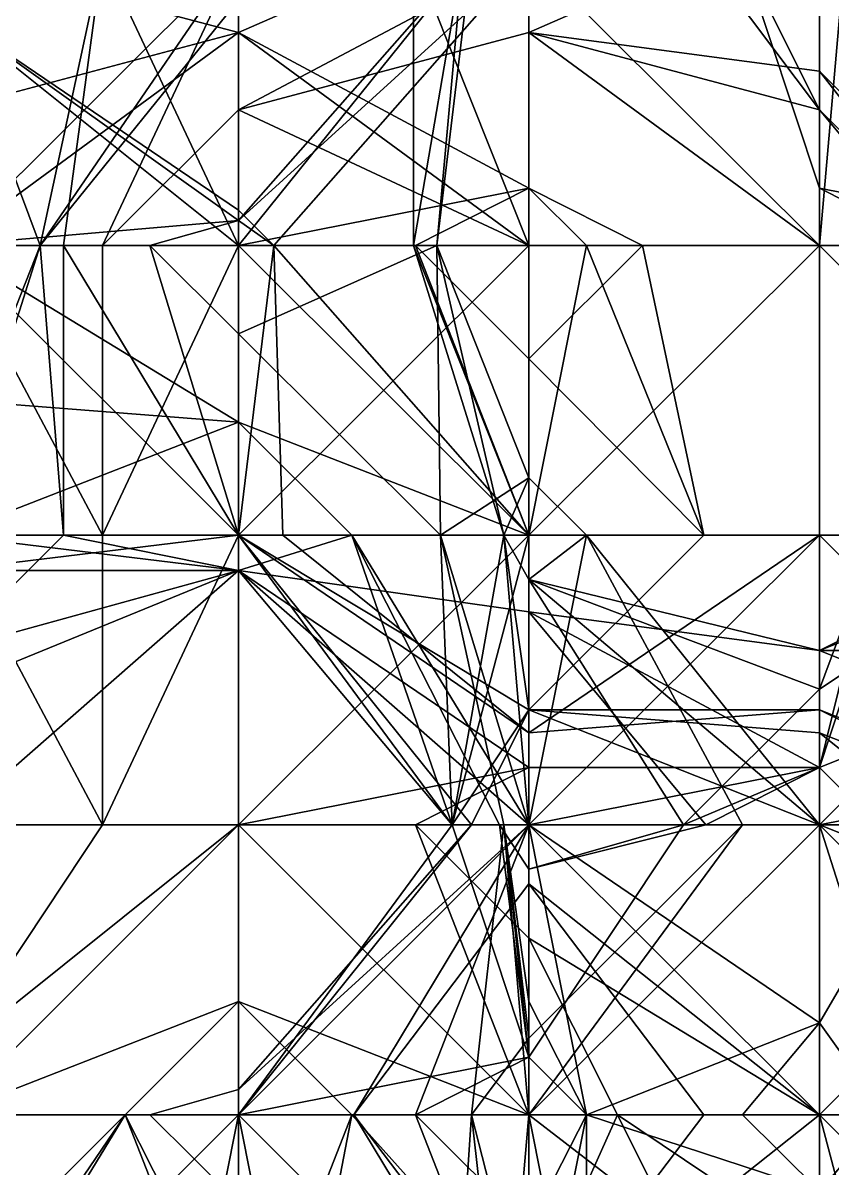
# Model space of a CAD drawing. Header units: metres. Extents: x 15 to 162, y 15 to 204.
# Drawn here: x 74.77 to 91.77, y 163.13 to 187.18 of the extents above; entities that cross this region are included whole.
import ezdxf

# ---------------------------------------------------------------- set-up
doc = ezdxf.new("R2010")
doc.units = ezdxf.units.M

msp = doc.modelspace()

# ---------------------------------------------------------------- linework, layer by layer
at = {"layer": 'fALFF_NINET_XXX_pre-post.nii', "color": 116, "linetype": 'CONTINUOUS'}
for points in [[(76.442635, 182.5, 41.322582), (79.3, 188.58333, 43.197506), (73.2, 182.5, 46.05453)], [(73.2, 182.5, 46.05453), (79.3, 188.58333, 43.197506), (73.2, 188.58333, 46.05453)], [(79.3, 182.5, 87.3493), (76.442635, 188.58333, 82.645164), (73.2, 187.37633, 88.548386)], [(73.2, 188.58333, 107.42934), (79.3, 188.58333, 109.81394), (79.3, 186.97491, 112.16129)], [(73.2, 185.34956, 112.16129), (73.2, 188.58333, 107.42934), (79.3, 186.97491, 112.16129)], [(79.3, 188.58333, 78.54057), (75.13742, 182.5, 76.741936), (79.3, 187.65657, 76.741936)], [(79.3, 188.58333, 78.54057), (76.442635, 188.58333, 82.645164), (75.13742, 182.5, 76.741936)], [(76.442635, 188.58333, 82.645164), (75.62559, 182.5, 82.645164), (75.13742, 182.5, 76.741936)], [(79.3, 182.5, 87.3493), (75.62559, 182.5, 82.645164), (76.442635, 188.58333, 82.645164)], [(76.442635, 182.5, 41.322582), (79.3, 185.34956, 41.322582), (79.3, 188.58333, 43.197506)], [(79.3, 185.34956, 41.322582), (85.4, 186.97491, 41.322582), (85.4, 188.58333, 43.669926)], [(79.3, 188.58333, 43.197506), (79.3, 185.34956, 41.322582), (85.4, 188.58333, 43.669926)], [(80.043434, 182.5, 88.548386), (79.3, 183.02957, 94.451614), (85.4, 188.58333, 92.57669)], [(84.19196, 188.58333, 94.451614), (85.4, 188.58333, 92.57669), (79.3, 183.02957, 94.451614)], [(79.3, 182.5, 95.35093), (84.19196, 188.58333, 94.451614), (79.3, 183.02957, 94.451614)], [(79.3, 182.5, 95.35093), (83.46258, 182.5, 100.354836), (84.19196, 188.58333, 94.451614)], [(85.4, 182.5, 110.99002), (79.3, 186.97491, 112.16129), (82.97441, 188.58333, 106.258064)], [(82.97441, 188.58333, 106.258064), (79.3, 186.97491, 112.16129), (79.3, 188.58333, 109.81394)], [(80.043434, 182.5, 88.548386), (85.4, 188.58333, 92.57669), (85.4, 182.5, 92.890816)], [(83.46258, 182.5, 100.354836), (82.97441, 182.5, 106.258064), (84.01861, 188.58333, 100.354836)], [(82.97441, 182.5, 106.258064), (82.97441, 188.58333, 106.258064), (84.01861, 188.58333, 100.354836)], [(85.4, 182.5, 110.99002), (82.97441, 188.58333, 106.258064), (82.97441, 182.5, 106.258064)], [(83.46258, 182.5, 100.354836), (84.01861, 188.58333, 100.354836), (84.19196, 188.58333, 94.451614)], [(89.07441, 188.58333, 47.225807), (85.4, 188.58333, 43.669926), (85.4, 186.97491, 41.322582)], [(89.07441, 188.58333, 47.225807), (85.4, 186.97491, 41.322582), (91.5, 185.34956, 47.225807)], [(91.5, 187.9655, 88.548386), (91.5, 182.5, 93.114784), (85.4, 188.58333, 92.57669)], [(91.5, 182.5, 93.114784), (85.4, 182.5, 92.890816), (85.4, 188.58333, 92.57669)], [(89.07441, 188.58333, 47.225807), (91.5, 185.34956, 47.225807), (89.88718, 188.58333, 53.129032)], [(91.5, 185.34956, 47.225807), (91.5, 183.707, 53.129032), (89.88718, 188.58333, 53.129032)], [(91.5, 183.707, 53.129032), (91.5, 188.58333, 54.298103), (89.88718, 188.58333, 53.129032)], [(91.5, 183.707, 53.129032), (97.6, 182.5, 53.64293), (91.5, 188.58333, 54.298103)], [(93.92559, 188.58333, 53.129032), (91.5, 188.58333, 54.298103), (97.6, 182.5, 53.64293)], [(91.5, 182.5, 93.114784), (91.5, 187.9655, 88.548386), (92.03103, 188.58333, 88.548386)], [(91.5, 182.5, 93.114784), (92.03103, 188.58333, 88.548386), (94.74263, 182.5, 94.451614)], [(73.2, 187.65657, 70.83871), (79.3, 187.65657, 76.741936), (75.13742, 182.5, 76.741936)], [(73.2, 187.65657, 70.83871), (75.13742, 182.5, 76.741936), (73.2, 182.5, 74.86701)], [(79.3, 182.5, 87.3493), (73.2, 187.37633, 88.548386), (79.3, 183.24141, 88.548386)], [(73.2, 182.5, 91.68642), (79.3, 183.02957, 94.451614), (73.2, 187.37633, 88.548386)], [(73.2, 187.37633, 88.548386), (79.3, 183.02957, 94.451614), (79.3, 183.24141, 88.548386)], [(79.3, 186.97491, 112.16129), (73.2, 182.5, 114.92649), (73.2, 185.34956, 112.16129)], [(79.3, 182.5, 117.345055), (73.2, 182.5, 114.92649), (79.3, 186.97491, 112.16129)], [(85.4, 186.97491, 41.322582), (79.3, 185.34956, 41.322582), (85.4, 182.5, 36.980156)], [(85.4, 182.5, 110.99002), (85.4, 183.707, 112.16129), (79.3, 186.97491, 112.16129)], [(79.3, 182.5, 117.345055), (79.3, 186.97491, 112.16129), (85.4, 183.707, 118.064514)], [(79.3, 186.97491, 112.16129), (85.4, 183.707, 112.16129), (85.4, 183.707, 118.064514)], [(91.5, 182.5, 37.7667), (85.4, 186.97491, 41.322582), (85.4, 182.5, 36.980156)], [(91.5, 186.16437, 41.322582), (85.4, 186.97491, 41.322582), (91.5, 182.5, 37.7667)], [(91.5, 185.34956, 47.225807), (85.4, 186.97491, 41.322582), (91.5, 186.16437, 41.322582)], [(95.174416, 182.5, 41.322582), (91.5, 186.16437, 41.322582), (91.5, 182.5, 37.7667)], [(94.35737, 182.5, 47.225807), (91.5, 186.16437, 41.322582), (95.174416, 182.5, 41.322582)], [(94.35737, 182.5, 47.225807), (91.5, 185.34956, 47.225807), (91.5, 186.16437, 41.322582)], [(79.3, 182.5, 38.557384), (79.3, 185.34956, 41.322582), (76.442635, 182.5, 41.322582)], [(85.4, 182.5, 36.980156), (79.3, 185.34956, 41.322582), (79.3, 182.5, 38.557384)], [(91.5, 185.34956, 47.225807), (94.35737, 182.5, 47.225807), (93.88281, 182.5, 53.129032)], [(91.5, 185.34956, 47.225807), (93.88281, 182.5, 53.129032), (91.5, 183.707, 53.129032)], [(79.3, 182.5, 117.345055), (85.4, 183.707, 118.064514), (83.01719, 182.5, 118.064514)], [(83.01719, 182.5, 118.064514), (85.4, 183.707, 118.064514), (85.4, 182.5, 119.23579)], [(86.61032, 182.5, 112.16129), (85.4, 183.707, 112.16129), (85.4, 182.5, 110.99002)], [(87.782814, 182.5, 118.064514), (85.4, 183.707, 112.16129), (86.61032, 182.5, 112.16129)], [(85.4, 183.707, 118.064514), (85.4, 183.707, 112.16129), (87.782814, 182.5, 118.064514)], [(87.782814, 182.5, 118.064514), (85.4, 182.5, 119.23579), (85.4, 183.707, 118.064514)], [(91.5, 183.707, 53.129032), (93.88281, 182.5, 53.129032), (97.6, 182.5, 53.64293)], [(80.043434, 182.5, 88.548386), (79.3, 182.5, 87.3493), (79.3, 183.24141, 88.548386)], [(80.043434, 182.5, 88.548386), (79.3, 183.24141, 88.548386), (79.3, 183.02957, 94.451614)], [(73.2, 182.5, 91.68642), (77.44141, 182.5, 94.451614), (79.3, 183.02957, 94.451614)], [(77.44141, 182.5, 94.451614), (79.3, 182.5, 95.35093), (79.3, 183.02957, 94.451614)], [(76.442635, 176.41667, 41.322582), (76.442635, 182.5, 41.322582), (73.2, 182.5, 46.05453)], [(73.2, 176.41667, 44.460613), (76.442635, 176.41667, 41.322582), (73.2, 182.5, 46.05453)], [(73.2, 177.62367, 76.741936), (73.2, 182.5, 74.86701), (75.13742, 182.5, 76.741936)], [(73.2, 176.41667, 77.91321), (73.2, 177.62367, 76.741936), (75.13742, 182.5, 76.741936)], [(73.2, 176.41667, 77.91321), (75.13742, 182.5, 76.741936), (75.62559, 176.41667, 82.645164)], [(77.44141, 182.5, 94.451614), (73.2, 182.5, 91.68642), (79.3, 176.41667, 90.34702)], [(73.2, 182.5, 91.68642), (73.2, 176.41667, 90.34702), (79.3, 176.41667, 90.34702)], [(73.2, 182.5, 114.92649), (79.3, 182.5, 117.345055), (79.3, 178.79297, 118.064514)], [(73.2, 179.26624, 118.064514), (73.2, 182.5, 114.92649), (79.3, 178.79297, 118.064514)], [(75.62559, 176.41667, 82.645164), (75.13742, 182.5, 76.741936), (75.62559, 182.5, 82.645164)], [(79.3, 176.41667, 87.3493), (75.62559, 182.5, 82.645164), (79.3, 182.5, 87.3493)], [(75.62559, 176.41667, 82.645164), (75.62559, 182.5, 82.645164), (79.3, 176.41667, 87.3493)], [(79.3, 182.5, 38.557384), (76.442635, 176.41667, 41.322582), (79.3, 176.41667, 38.557384)], [(76.442635, 182.5, 41.322582), (76.442635, 176.41667, 41.322582), (79.3, 182.5, 38.557384)], [(77.44141, 182.5, 94.451614), (79.3, 176.41667, 90.34702), (79.3, 180.64648, 94.451614)], [(79.3, 180.64648, 94.451614), (79.3, 182.5, 95.35093), (77.44141, 182.5, 94.451614)], [(85.4, 176.41667, 35.933254), (85.4, 182.5, 36.980156), (79.3, 176.41667, 38.557384)], [(85.4, 182.5, 36.980156), (79.3, 182.5, 38.557384), (79.3, 176.41667, 38.557384)], [(80.043434, 182.5, 88.548386), (80.229294, 176.41667, 88.548386), (79.3, 176.41667, 87.3493)], [(79.3, 182.5, 87.3493), (80.043434, 182.5, 88.548386), (79.3, 176.41667, 87.3493)], [(79.3, 180.64648, 94.451614), (83.46258, 182.5, 100.354836), (79.3, 182.5, 95.35093)], [(83.541405, 176.41667, 94.451614), (83.46258, 182.5, 100.354836), (79.3, 180.64648, 94.451614)], [(83.01719, 182.5, 118.064514), (85.4, 176.41667, 116.865425), (79.3, 182.5, 117.345055)], [(79.3, 178.79297, 118.064514), (79.3, 182.5, 117.345055), (85.4, 176.41667, 116.865425)], [(85.4, 176.41667, 93.55229), (80.043434, 182.5, 88.548386), (85.4, 182.5, 92.890816)], [(85.4, 176.41667, 93.55229), (80.229294, 176.41667, 88.548386), (80.043434, 182.5, 88.548386)], [(83.46258, 182.5, 100.354836), (84.86897, 176.41667, 106.258064), (82.97441, 182.5, 106.258064)], [(85.4, 176.41667, 107.45716), (85.4, 182.5, 110.99002), (82.97441, 182.5, 106.258064)], [(84.86897, 176.41667, 106.258064), (85.4, 176.41667, 107.45716), (82.97441, 182.5, 106.258064)], [(83.01719, 182.5, 118.064514), (85.4, 180.1237, 118.064514), (85.4, 176.41667, 116.865425)], [(85.4, 180.1237, 118.064514), (83.01719, 182.5, 118.064514), (85.4, 182.5, 119.23579)], [(83.541405, 176.41667, 94.451614), (85.4, 177.62367, 100.354836), (83.46258, 182.5, 100.354836)], [(85.4, 177.62367, 100.354836), (84.86897, 176.41667, 106.258064), (83.46258, 182.5, 100.354836)], [(91.5, 176.41667, 35.933254), (91.5, 182.5, 37.7667), (85.4, 176.41667, 35.933254)], [(91.5, 182.5, 37.7667), (85.4, 182.5, 36.980156), (85.4, 176.41667, 35.933254)], [(91.5, 176.41667, 92.10427), (85.4, 176.41667, 93.55229), (91.5, 182.5, 93.114784)], [(91.5, 182.5, 93.114784), (85.4, 176.41667, 93.55229), (85.4, 182.5, 92.890816)], [(86.61032, 182.5, 112.16129), (85.4, 176.41667, 107.45716), (89.07441, 176.41667, 112.16129)], [(85.4, 182.5, 110.99002), (85.4, 176.41667, 107.45716), (86.61032, 182.5, 112.16129)], [(85.4, 180.1237, 118.064514), (87.782814, 182.5, 118.064514), (89.07441, 176.41667, 112.16129)], [(85.4, 180.1237, 118.064514), (85.4, 182.5, 119.23579), (87.782814, 182.5, 118.064514)], [(87.782814, 182.5, 118.064514), (86.61032, 182.5, 112.16129), (89.07441, 176.41667, 112.16129)], [(95.174416, 182.5, 41.322582), (91.5, 182.5, 37.7667), (97.6, 176.41667, 40.151306)], [(91.5, 182.5, 37.7667), (91.5, 176.41667, 35.933254), (97.6, 176.41667, 40.151306)], [(94.74263, 182.5, 94.451614), (97.6, 176.41667, 92.57669), (91.5, 182.5, 93.114784)], [(91.5, 182.5, 93.114784), (97.6, 176.41667, 92.57669), (91.5, 176.41667, 92.10427)], [(79.3, 176.41667, 90.34702), (83.541405, 176.41667, 94.451614), (79.3, 180.64648, 94.451614)], [(85.4, 180.1237, 118.064514), (89.07441, 176.41667, 112.16129), (85.4, 176.41667, 116.865425)], [(79.3, 178.79297, 118.064514), (73.2, 176.41667, 120.82972), (73.2, 179.26624, 118.064514)], [(79.3, 176.41667, 120.37046), (73.2, 176.41667, 120.82972), (79.3, 178.79297, 118.064514)], [(81.682816, 176.41667, 118.064514), (79.3, 178.79297, 118.064514), (85.4, 176.41667, 116.865425)], [(81.682816, 176.41667, 118.064514), (79.3, 176.41667, 120.37046), (79.3, 178.79297, 118.064514)], [(83.541405, 176.41667, 94.451614), (85.4, 176.41667, 98.04889), (85.4, 177.62367, 100.354836)], [(85.4, 177.62367, 100.354836), (85.4, 176.41667, 102.66079), (84.86897, 176.41667, 106.258064)], [(86.61032, 176.41667, 100.354836), (85.4, 177.62367, 100.354836), (85.4, 176.41667, 98.04889)], [(86.61032, 176.41667, 100.354836), (85.4, 176.41667, 102.66079), (85.4, 177.62367, 100.354836)], [(76.442635, 170.33333, 41.322582), (76.442635, 176.41667, 41.322582), (73.2, 176.41667, 44.460613)], [(73.2, 170.33333, 42.659412), (76.442635, 170.33333, 41.322582), (73.2, 176.41667, 44.460613)], [(73.2, 173.9977, 82.645164), (73.2, 176.41667, 77.91321), (75.62559, 176.41667, 82.645164)], [(75.62559, 176.41667, 82.645164), (79.3, 175.67526, 88.548386), (73.2, 173.9977, 82.645164)], [(73.2, 175.67526, 88.548386), (79.3, 175.67526, 88.548386), (79.3, 176.41667, 90.34702)], [(73.2, 176.41667, 90.34702), (73.2, 175.67526, 88.548386), (79.3, 176.41667, 90.34702)], [(73.2, 176.41667, 120.82972), (79.3, 176.41667, 120.37046), (79.3, 175.67526, 123.96774)], [(73.2, 173.1829, 123.96774), (73.2, 176.41667, 120.82972), (79.3, 175.67526, 123.96774)], [(75.62559, 176.41667, 82.645164), (79.3, 176.41667, 87.3493), (79.3, 175.67526, 88.548386)], [(79.3, 176.41667, 38.557384), (76.442635, 170.33333, 41.322582), (79.3, 170.33333, 38.557384)], [(76.442635, 176.41667, 41.322582), (76.442635, 170.33333, 41.322582), (79.3, 176.41667, 38.557384)], [(85.4, 170.33333, 35.933254), (85.4, 176.41667, 35.933254), (79.3, 170.33333, 38.557384)], [(85.4, 176.41667, 35.933254), (79.3, 176.41667, 38.557384), (79.3, 170.33333, 38.557384)], [(85.4, 172.26546, 88.548386), (85.4, 172.7523, 82.645164), (79.3, 176.41667, 87.3493)], [(85.4, 172.26546, 88.548386), (79.3, 176.41667, 87.3493), (80.229294, 176.41667, 88.548386)], [(85.4, 172.7523, 82.645164), (84.19196, 170.33333, 82.645164), (79.3, 176.41667, 87.3493)], [(79.3, 175.67526, 88.548386), (79.3, 176.41667, 87.3493), (83.78718, 170.33333, 88.548386)], [(84.19196, 170.33333, 82.645164), (83.78718, 170.33333, 88.548386), (79.3, 176.41667, 87.3493)], [(79.3, 175.67526, 88.548386), (83.78718, 170.33333, 88.548386), (79.3, 176.41667, 90.34702)], [(83.78718, 170.33333, 88.548386), (83.541405, 176.41667, 94.451614), (79.3, 176.41667, 90.34702)], [(85.4, 170.33333, 118.78397), (79.3, 175.67526, 123.96774), (81.682816, 176.41667, 118.064514)], [(81.682816, 176.41667, 118.064514), (79.3, 175.67526, 123.96774), (79.3, 176.41667, 120.37046)], [(85.4, 172.26546, 88.548386), (80.229294, 176.41667, 88.548386), (85.4, 176.41667, 93.55229)], [(85.4, 176.41667, 116.865425), (83.78718, 170.33333, 112.16129), (81.682816, 176.41667, 118.064514)], [(81.682816, 176.41667, 118.064514), (83.78718, 170.33333, 112.16129), (84.78047, 170.33333, 118.064514)], [(85.4, 170.33333, 118.78397), (81.682816, 176.41667, 118.064514), (84.78047, 170.33333, 118.064514)], [(83.78718, 170.33333, 88.548386), (84.86897, 170.33333, 94.451614), (83.541405, 176.41667, 94.451614)], [(85.4, 170.33333, 95.171074), (85.4, 176.41667, 98.04889), (83.541405, 176.41667, 94.451614)], [(84.86897, 170.33333, 94.451614), (85.4, 170.33333, 95.171074), (83.541405, 176.41667, 94.451614)], [(85.4, 172.7523, 112.16129), (84.86897, 176.41667, 106.258064), (83.78718, 170.33333, 112.16129)], [(85.4, 170.33333, 110.28637), (83.78718, 170.33333, 112.16129), (84.86897, 176.41667, 106.258064)], [(85.4, 176.41667, 116.865425), (85.4, 172.7523, 112.16129), (83.78718, 170.33333, 112.16129)], [(85.4, 176.41667, 102.66079), (85.4, 175.48991, 106.258064), (84.86897, 176.41667, 106.258064)], [(85.4, 172.7523, 112.16129), (85.4, 176.41667, 107.45716), (84.86897, 176.41667, 106.258064)], [(85.4, 175.48991, 106.258064), (85.4, 170.33333, 110.28637), (84.86897, 176.41667, 106.258064)], [(91.5, 170.33333, 36.588425), (91.5, 176.41667, 35.933254), (85.4, 170.33333, 35.933254)], [(91.5, 176.41667, 35.933254), (85.4, 176.41667, 35.933254), (85.4, 170.33333, 35.933254)], [(85.4, 172.26546, 88.548386), (91.5, 176.41667, 92.10427), (91.5, 172.7523, 88.548386)], [(85.4, 176.41667, 93.55229), (91.5, 176.41667, 92.10427), (85.4, 172.26546, 88.548386)], [(86.61032, 176.41667, 100.354836), (85.4, 170.33333, 95.171074), (89.88718, 170.33333, 100.354836)], [(85.4, 176.41667, 98.04889), (85.4, 170.33333, 95.171074), (86.61032, 176.41667, 100.354836)], [(91.5, 170.33333, 102.70219), (85.4, 175.48991, 106.258064), (86.61032, 176.41667, 100.354836)], [(86.61032, 176.41667, 100.354836), (85.4, 175.48991, 106.258064), (85.4, 176.41667, 102.66079)], [(85.4, 176.41667, 107.45716), (85.4, 172.7523, 112.16129), (89.07441, 176.41667, 112.16129)], [(89.07441, 176.41667, 112.16129), (85.4, 172.7523, 112.16129), (85.4, 176.41667, 116.865425)], [(91.5, 170.33333, 102.70219), (86.61032, 176.41667, 100.354836), (89.88718, 170.33333, 100.354836)], [(97.6, 170.33333, 36.980156), (97.6, 176.41667, 40.151306), (91.5, 170.33333, 36.588425)], [(97.6, 176.41667, 40.151306), (91.5, 176.41667, 35.933254), (91.5, 170.33333, 36.588425)], [(91.5, 172.7523, 88.548386), (91.5, 176.41667, 92.10427), (97.6, 170.33333, 89.719666)], [(91.5, 176.41667, 92.10427), (97.6, 176.41667, 92.57669), (97.6, 170.33333, 89.719666)], [(97.6, 176.41667, 105.08679), (96.38968, 176.41667, 106.258064), (91.5, 173.9977, 106.258064)], [(97.6, 171.54034, 100.354836), (97.6, 176.41667, 105.08679), (91.5, 173.9977, 106.258064)], [(91.5, 173.1829, 112.16129), (91.5, 173.9977, 106.258064), (96.38968, 176.41667, 106.258064)], [(92.70804, 176.41667, 112.16129), (91.5, 173.1829, 112.16129), (96.38968, 176.41667, 106.258064)], [(91.5, 171.54034, 118.064514), (91.5, 173.1829, 112.16129), (92.70804, 176.41667, 112.16129)], [(93.11282, 176.41667, 118.064514), (91.5, 171.54034, 118.064514), (92.70804, 176.41667, 112.16129)], [(93.11282, 176.41667, 118.064514), (97.6, 173.9977, 123.96774), (91.5, 171.54034, 118.064514)], [(73.2, 173.9977, 82.645164), (79.3, 175.67526, 88.548386), (73.2, 175.67526, 88.548386)], [(79.3, 175.67526, 123.96774), (73.2, 170.33333, 126.73294), (73.2, 173.1829, 123.96774)], [(79.3, 170.33333, 129.1515), (73.2, 170.33333, 126.73294), (79.3, 175.67526, 123.96774)], [(85.4, 170.33333, 118.78397), (85.4, 174.80824, 123.96774), (79.3, 175.67526, 123.96774)], [(79.3, 170.33333, 129.1515), (79.3, 175.67526, 123.96774), (85.4, 171.54034, 129.87097)], [(79.3, 175.67526, 123.96774), (85.4, 174.80824, 123.96774), (85.4, 171.54034, 129.87097)], [(91.5, 170.33333, 102.70219), (91.5, 173.9977, 106.258064), (85.4, 175.48991, 106.258064)], [(85.4, 170.33333, 110.28637), (85.4, 175.48991, 106.258064), (88.64263, 170.33333, 112.16129)], [(85.4, 175.48991, 106.258064), (91.5, 173.1829, 112.16129), (88.64263, 170.33333, 112.16129)], [(85.4, 175.48991, 106.258064), (91.5, 173.9977, 106.258064), (91.5, 173.1829, 112.16129)], [(89.11719, 170.33333, 118.064514), (85.4, 174.80824, 123.96774), (85.4, 170.33333, 118.78397)], [(89.11719, 170.33333, 118.064514), (91.5, 171.54034, 118.064514), (85.4, 174.80824, 123.96774)], [(91.5, 171.54034, 118.064514), (91.5, 173.9977, 123.96774), (85.4, 174.80824, 123.96774)], [(91.5, 173.9977, 123.96774), (91.5, 171.54034, 129.87097), (85.4, 174.80824, 123.96774)], [(85.4, 174.80824, 123.96774), (91.5, 171.54034, 129.87097), (85.4, 171.54034, 129.87097)], [(97.6, 171.54034, 100.354836), (91.5, 173.9977, 106.258064), (91.5, 170.33333, 102.70219)], [(91.5, 171.54034, 118.064514), (97.6, 173.9977, 123.96774), (91.5, 173.9977, 123.96774)], [(92.71032, 170.33333, 129.87097), (91.5, 171.54034, 129.87097), (97.6, 173.9977, 123.96774)], [(91.5, 171.54034, 129.87097), (91.5, 173.9977, 123.96774), (97.6, 173.9977, 123.96774)], [(88.64263, 170.33333, 112.16129), (91.5, 173.1829, 112.16129), (91.5, 171.54034, 118.064514)], [(85.4, 170.33333, 80.77024), (84.19196, 170.33333, 82.645164), (85.4, 172.7523, 82.645164)], [(91.5, 170.33333, 80.77024), (85.4, 170.33333, 80.77024), (85.4, 172.7523, 82.645164)], [(91.5, 172.26546, 82.645164), (91.5, 170.33333, 80.77024), (85.4, 172.7523, 82.645164)], [(91.5, 172.26546, 82.645164), (85.4, 172.7523, 82.645164), (91.5, 172.7523, 88.548386)], [(85.4, 172.7523, 82.645164), (85.4, 172.26546, 88.548386), (91.5, 172.7523, 88.548386)], [(91.5, 172.7523, 88.548386), (96.38968, 170.33333, 88.548386), (91.5, 172.26546, 82.645164)], [(91.5, 172.7523, 88.548386), (97.6, 170.33333, 89.719666), (96.38968, 170.33333, 88.548386)], [(93.92559, 170.33333, 82.645164), (91.5, 170.33333, 80.77024), (91.5, 172.26546, 82.645164)], [(96.38968, 170.33333, 88.548386), (93.92559, 170.33333, 82.645164), (91.5, 172.26546, 82.645164)], [(79.3, 170.33333, 129.1515), (85.4, 171.54034, 129.87097), (83.01719, 170.33333, 129.87097)], [(83.01719, 170.33333, 129.87097), (85.4, 171.54034, 129.87097), (85.4, 170.33333, 131.04224)], [(91.5, 171.54034, 129.87097), (85.4, 170.33333, 131.04224), (85.4, 171.54034, 129.87097)], [(91.5, 170.33333, 131.04224), (85.4, 170.33333, 131.04224), (91.5, 171.54034, 129.87097)], [(88.64263, 170.33333, 112.16129), (91.5, 171.54034, 118.064514), (89.11719, 170.33333, 118.064514)], [(97.6, 171.54034, 100.354836), (91.5, 170.33333, 102.70219), (96.38968, 170.33333, 100.354836)], [(92.71032, 170.33333, 129.87097), (91.5, 170.33333, 131.04224), (91.5, 171.54034, 129.87097)], [(73.2, 165.457, 41.322582), (79.3, 170.33333, 38.557384), (76.442635, 170.33333, 41.322582)], [(73.2, 165.457, 41.322582), (73.2, 164.25, 40.151306), (79.3, 170.33333, 38.557384)], [(73.2, 164.25, 40.151306), (79.3, 164.25, 36.756184), (79.3, 170.33333, 38.557384)], [(73.2, 165.457, 41.322582), (76.442635, 170.33333, 41.322582), (73.2, 170.33333, 42.659412)], [(79.3, 166.6263, 129.87097), (73.2, 164.25, 129.27142), (79.3, 170.33333, 129.1515)], [(79.3, 170.33333, 129.1515), (73.2, 164.25, 129.27142), (73.2, 170.33333, 126.73294)], [(81.725586, 164.25, 35.419353), (85.4, 170.33333, 35.933254), (79.3, 164.25, 36.756184)], [(79.3, 164.25, 36.756184), (85.4, 170.33333, 35.933254), (79.3, 170.33333, 38.557384)], [(79.3, 164.77957, 82.645164), (84.19196, 170.33333, 82.645164), (85.4, 170.33333, 80.77024)], [(79.3, 164.77957, 82.645164), (85.4, 170.33333, 80.77024), (79.3, 164.25, 82.045616)], [(83.01719, 164.25, 82.645164), (79.3, 164.25, 82.045616), (85.4, 170.33333, 80.77024)], [(85.4, 165.457, 88.548386), (83.78718, 170.33333, 88.548386), (79.3, 164.25, 83.54448)], [(79.3, 164.77957, 82.645164), (79.3, 164.25, 83.54448), (84.19196, 170.33333, 82.645164)], [(83.78718, 170.33333, 88.548386), (84.19196, 170.33333, 82.645164), (79.3, 164.25, 83.54448)], [(83.01719, 170.33333, 129.87097), (85.4, 164.25, 128.97165), (79.3, 170.33333, 129.1515)], [(79.3, 166.6263, 129.87097), (79.3, 170.33333, 129.1515), (85.4, 164.25, 128.97165)], [(81.725586, 164.25, 35.419353), (85.4, 169.09766, 35.419353), (85.4, 170.33333, 35.933254)], [(85.4, 165.457, 82.645164), (83.01719, 164.25, 82.645164), (85.4, 170.33333, 80.77024)], [(83.01719, 170.33333, 129.87097), (85.4, 167.95703, 129.87097), (85.4, 164.25, 128.97165)], [(85.4, 167.95703, 129.87097), (83.01719, 170.33333, 129.87097), (85.4, 170.33333, 131.04224)], [(83.78718, 170.33333, 88.548386), (85.4, 165.457, 88.548386), (84.86897, 170.33333, 94.451614)], [(85.4, 170.33333, 110.28637), (85.4, 165.457, 112.16129), (83.78718, 170.33333, 112.16129)], [(83.78718, 170.33333, 112.16129), (85.4, 165.457, 112.16129), (84.78047, 170.33333, 118.064514)], [(85.4, 165.85843, 100.354836), (84.86897, 170.33333, 94.451614), (84.19196, 164.25, 100.354836)], [(85.4, 164.25, 95.62289), (84.19196, 164.25, 100.354836), (84.86897, 170.33333, 94.451614)], [(85.4, 165.457, 112.16129), (85.4, 169.40657, 118.064514), (84.78047, 170.33333, 118.064514)], [(85.4, 169.40657, 118.064514), (85.4, 170.33333, 118.78397), (84.78047, 170.33333, 118.064514)], [(85.4, 165.457, 88.548386), (85.4, 166.6263, 94.451614), (84.86897, 170.33333, 94.451614)], [(85.4, 165.85843, 100.354836), (85.4, 170.33333, 95.171074), (84.86897, 170.33333, 94.451614)], [(85.4, 166.6263, 94.451614), (85.4, 164.25, 95.62289), (84.86897, 170.33333, 94.451614)], [(85.4, 169.09766, 35.419353), (91.5, 164.25, 38.557384), (85.4, 170.33333, 35.933254)], [(85.4, 170.33333, 35.933254), (91.5, 164.25, 38.557384), (91.5, 170.33333, 36.588425)], [(91.5, 166.18213, 76.741936), (85.4, 170.33333, 80.77024), (91.5, 170.33333, 80.77024)], [(91.5, 166.18213, 76.741936), (86.61032, 164.25, 82.645164), (85.4, 170.33333, 80.77024)], [(85.4, 165.457, 82.645164), (85.4, 170.33333, 80.77024), (86.61032, 164.25, 82.645164)], [(85.4, 170.33333, 95.171074), (85.4, 165.85843, 100.354836), (89.88718, 170.33333, 100.354836)], [(89.88718, 170.33333, 100.354836), (85.4, 165.85843, 100.354836), (85.4, 164.25, 101.691666)], [(89.88718, 170.33333, 100.354836), (85.4, 164.25, 101.691666), (91.5, 170.33333, 102.70219)], [(91.5, 170.33333, 102.70219), (85.4, 164.25, 101.691666), (91.5, 164.25, 101.691666)], [(85.4, 165.457, 112.16129), (85.4, 170.33333, 110.28637), (88.64263, 170.33333, 112.16129)], [(85.4, 169.40657, 118.064514), (85.4, 165.457, 112.16129), (88.64263, 170.33333, 112.16129)], [(89.11719, 170.33333, 118.064514), (85.4, 169.40657, 118.064514), (88.64263, 170.33333, 112.16129)], [(85.4, 169.40657, 118.064514), (89.11719, 170.33333, 118.064514), (85.4, 170.33333, 118.78397)], [(85.4, 167.95703, 129.87097), (85.4, 170.33333, 131.04224), (91.5, 164.25, 132.63617)], [(85.4, 170.33333, 131.04224), (91.5, 170.33333, 131.04224), (91.5, 164.25, 132.63617)], [(97.6, 164.25, 38.557384), (97.6, 170.33333, 36.980156), (91.5, 164.25, 38.557384)], [(97.6, 170.33333, 36.980156), (91.5, 170.33333, 36.588425), (91.5, 164.25, 38.557384)], [(91.5, 166.18213, 76.741936), (91.5, 170.33333, 80.77024), (93.92559, 170.33333, 82.645164)], [(92.88139, 164.25, 76.741936), (91.5, 166.18213, 76.741936), (93.92559, 170.33333, 82.645164)], [(93.437416, 164.25, 100.354836), (96.38968, 170.33333, 100.354836), (91.5, 170.33333, 102.70219)], [(91.5, 164.25, 101.691666), (93.437416, 164.25, 100.354836), (91.5, 170.33333, 102.70219)], [(97.6, 167.91437, 129.87097), (91.5, 170.33333, 131.04224), (92.71032, 170.33333, 129.87097)], [(97.6, 167.91437, 129.87097), (97.6, 164.25, 133.42685), (91.5, 170.33333, 131.04224)], [(97.6, 164.25, 133.42685), (91.5, 164.25, 132.63617), (91.5, 170.33333, 131.04224)], [(85.4, 164.25, 31.863476), (85.4, 169.09766, 35.419353), (81.725586, 164.25, 35.419353)], [(89.07441, 164.25, 35.419353), (85.4, 169.09766, 35.419353), (85.4, 164.25, 31.863476)], [(85.4, 169.09766, 35.419353), (89.07441, 164.25, 35.419353), (91.5, 164.25, 38.557384)], [(87.25859, 164.25, 129.87097), (85.4, 164.25, 128.97165), (85.4, 167.95703, 129.87097)], [(85.4, 167.95703, 129.87097), (91.5, 164.25, 132.63617), (87.25859, 164.25, 129.87097)], [(79.3, 166.6263, 129.87097), (76.91719, 164.25, 129.87097), (73.2, 164.25, 129.27142)], [(76.91719, 164.25, 129.87097), (79.3, 166.6263, 129.87097), (79.3, 164.25, 131.04224)], [(81.682816, 164.25, 129.87097), (79.3, 166.6263, 129.87097), (85.4, 164.25, 128.97165)], [(81.682816, 164.25, 129.87097), (79.3, 164.25, 131.04224), (79.3, 166.6263, 129.87097)], [(85.4, 166.6263, 94.451614), (85.4, 165.457, 88.548386), (86.61032, 164.25, 94.451614)], [(85.4, 166.6263, 94.451614), (86.61032, 164.25, 94.451614), (85.4, 164.25, 95.62289)], [(91.5, 166.18213, 76.741936), (89.88718, 164.25, 76.741936), (86.61032, 164.25, 82.645164)], [(91.5, 164.25, 75.405106), (89.88718, 164.25, 76.741936), (91.5, 166.18213, 76.741936)], [(92.88139, 164.25, 76.741936), (91.5, 164.25, 75.405106), (91.5, 166.18213, 76.741936)], [(84.19196, 164.25, 100.354836), (85.4, 164.25, 101.691666), (85.4, 165.85843, 100.354836)], [(85.4, 165.457, 82.645164), (85.4, 165.457, 88.548386), (79.3, 164.25, 83.54448)], [(85.4, 165.457, 82.645164), (79.3, 164.25, 83.54448), (83.01719, 164.25, 82.645164)], [(86.61032, 164.25, 88.548386), (85.4, 165.457, 82.645164), (86.61032, 164.25, 82.645164)], [(85.4, 165.457, 88.548386), (85.4, 165.457, 82.645164), (86.61032, 164.25, 88.548386)], [(86.61032, 164.25, 94.451614), (85.4, 165.457, 88.548386), (86.61032, 164.25, 88.548386)], [(79.3, 164.25, 82.045616), (77.44141, 164.25, 82.645164), (79.3, 164.77957, 82.645164)], [(77.44141, 164.25, 82.645164), (79.3, 164.25, 83.54448), (79.3, 164.77957, 82.645164)], [(78.08968, 158.16667, 35.419353), (79.3, 164.25, 36.756184), (73.2, 158.16667, 37.7667)], [(73.2, 158.16667, 37.7667), (79.3, 164.25, 36.756184), (73.2, 164.25, 40.151306)], [(73.2, 158.16667, 127.56502), (79.3, 158.16667, 128.69969), (76.91719, 164.25, 129.87097)], [(73.2, 158.16667, 127.56502), (76.91719, 164.25, 129.87097), (73.2, 160.54297, 129.87097)], [(73.2, 164.25, 129.27142), (76.91719, 164.25, 129.87097), (73.2, 158.7845, 123.96774)], [(79.3, 159.54428, 123.96774), (73.2, 158.7845, 123.96774), (76.91719, 164.25, 129.87097)], [(76.91719, 164.25, 129.87097), (73.2, 158.16667, 131.04224), (73.2, 160.54297, 129.87097)], [(76.91719, 164.25, 129.87097), (79.3, 164.25, 131.04224), (73.2, 158.16667, 131.04224)], [(79.3, 164.25, 131.04224), (79.3, 158.16667, 132.17691), (73.2, 158.16667, 131.04224)], [(79.3, 158.16667, 128.69969), (79.3, 159.54428, 123.96774), (76.91719, 164.25, 129.87097)], [(79.3, 164.25, 82.045616), (79.3, 162.39648, 82.645164), (77.44141, 164.25, 82.645164)], [(79.3, 162.39648, 82.645164), (79.3, 164.25, 83.54448), (77.44141, 164.25, 82.645164)], [(78.08968, 158.16667, 35.419353), (79.3, 159.37367, 35.419353), (79.3, 164.25, 36.756184)], [(79.3, 159.37367, 35.419353), (85.4, 158.16667, 36.618446), (79.3, 164.25, 36.756184)], [(81.725586, 164.25, 35.419353), (79.3, 164.25, 36.756184), (85.4, 158.16667, 36.618446)], [(83.01719, 164.25, 82.645164), (85.4, 158.16667, 80.84652), (79.3, 164.25, 82.045616)], [(79.3, 162.39648, 82.645164), (79.3, 164.25, 82.045616), (85.4, 158.16667, 80.84652)], [(79.3, 162.39648, 82.645164), (85.4, 158.16667, 86.24244), (79.3, 164.25, 83.54448)], [(83.01719, 164.25, 82.645164), (79.3, 164.25, 83.54448), (85.4, 158.16667, 86.24244)], [(79.3, 158.16667, 128.69969), (81.682816, 164.25, 129.87097), (85.4, 160.09879, 123.96774)], [(79.3, 158.16667, 128.69969), (80.510315, 158.16667, 129.87097), (81.682816, 164.25, 129.87097)], [(80.510315, 158.16667, 129.87097), (79.3, 164.25, 131.04224), (81.682816, 164.25, 129.87097)], [(79.3, 158.16667, 132.17691), (79.3, 164.25, 131.04224), (80.510315, 158.16667, 129.87097)], [(81.682816, 164.25, 129.87097), (85.4, 164.25, 128.97165), (85.4, 160.09879, 123.96774)], [(85.4, 159.40234, 35.419353), (85.4, 164.25, 31.863476), (81.725586, 164.25, 35.419353)], [(85.4, 159.40234, 35.419353), (81.725586, 164.25, 35.419353), (85.4, 158.16667, 36.618446)], [(83.01719, 164.25, 82.645164), (85.4, 161.8737, 82.645164), (85.4, 158.16667, 80.84652)], [(85.4, 161.8737, 82.645164), (83.01719, 164.25, 82.645164), (85.4, 158.16667, 86.24244)], [(85.4, 159.54428, 106.258064), (84.19196, 164.25, 100.354836), (83.78718, 158.16667, 106.258064)], [(83.78718, 158.16667, 106.258064), (84.19196, 164.25, 100.354836), (84.86897, 158.16667, 100.354836)], [(84.19196, 164.25, 100.354836), (85.4, 164.25, 95.62289), (84.86897, 158.16667, 100.354836)], [(85.4, 159.54428, 106.258064), (85.4, 164.25, 101.691666), (84.19196, 164.25, 100.354836)], [(85.4, 164.25, 95.62289), (85.4, 158.16667, 96.75756), (84.86897, 158.16667, 100.354836)], [(85.4, 159.40234, 35.419353), (89.07441, 164.25, 35.419353), (85.4, 164.25, 31.863476)], [(85.4, 159.40234, 35.419353), (91.5, 164.25, 38.557384), (89.07441, 164.25, 35.419353)], [(85.4, 159.40234, 35.419353), (91.5, 160.02019, 41.322582), (91.5, 164.25, 38.557384)], [(91.5, 162.64157, 76.741936), (85.4, 158.16667, 80.84652), (86.61032, 164.25, 82.645164)], [(85.4, 158.16667, 80.84652), (85.4, 161.8737, 82.645164), (86.61032, 164.25, 82.645164)], [(85.4, 158.16667, 86.24244), (86.61032, 164.25, 82.645164), (85.4, 161.8737, 82.645164)], [(85.4, 158.16667, 86.24244), (86.61032, 158.16667, 88.548386), (86.61032, 164.25, 82.645164)], [(86.61032, 158.16667, 94.451614), (85.4, 164.25, 95.62289), (86.61032, 164.25, 94.451614)], [(85.4, 158.16667, 96.75756), (85.4, 164.25, 95.62289), (86.61032, 158.16667, 94.451614)], [(85.4, 164.25, 101.691666), (91.5, 159.54428, 106.258064), (91.5, 164.25, 101.691666)], [(85.4, 159.54428, 106.258064), (91.5, 159.54428, 106.258064), (85.4, 164.25, 101.691666)], [(85.4, 160.09879, 123.96774), (85.4, 164.25, 128.97165), (87.25859, 164.25, 129.87097)], [(90.28968, 158.16667, 123.96774), (85.4, 160.09879, 123.96774), (87.25859, 164.25, 129.87097)], [(91.5, 162.64157, 76.741936), (86.61032, 164.25, 82.645164), (89.88718, 164.25, 76.741936)], [(86.61032, 158.16667, 88.548386), (86.61032, 164.25, 88.548386), (86.61032, 164.25, 82.645164)], [(86.61032, 158.16667, 88.548386), (86.61032, 158.16667, 94.451614), (86.61032, 164.25, 88.548386)], [(86.61032, 158.16667, 94.451614), (86.61032, 164.25, 94.451614), (86.61032, 164.25, 88.548386)], [(90.28968, 158.16667, 123.96774), (87.25859, 164.25, 129.87097), (91.5, 161.40044, 129.87097)], [(91.5, 161.40044, 129.87097), (87.25859, 164.25, 129.87097), (91.5, 164.25, 132.63617)], [(91.5, 164.25, 75.405106), (91.5, 162.64157, 76.741936), (89.88718, 164.25, 76.741936)], [(97.6, 164.25, 38.557384), (91.5, 160.02019, 41.322582), (97.6, 160.02019, 41.322582)], [(97.6, 164.25, 38.557384), (91.5, 164.25, 38.557384), (91.5, 160.02019, 41.322582)], [(91.5, 162.64157, 76.741936), (91.5, 164.25, 75.405106), (92.88139, 164.25, 76.741936)], [(92.88139, 164.25, 76.741936), (91.5, 158.16667, 81.084366), (91.5, 162.64157, 76.741936)], [(92.88139, 164.25, 76.741936), (97.6, 164.25, 81.308334), (91.5, 158.16667, 81.084366)], [(97.6, 164.25, 81.308334), (97.6, 158.16667, 81.47609), (91.5, 158.16667, 81.084366)], [(91.5, 164.25, 101.691666), (91.5, 159.54428, 106.258064), (93.11282, 158.16667, 106.258064)], [(91.5, 164.25, 101.691666), (93.11282, 158.16667, 106.258064), (93.437416, 164.25, 100.354836)], [(91.5, 161.40044, 129.87097), (91.5, 164.25, 132.63617), (97.6, 158.16667, 131.04224)], [(91.5, 164.25, 132.63617), (97.6, 164.25, 133.42685), (97.6, 158.16667, 131.04224)]]:
    msp.add_3dface(points, dxfattribs=at)

doc.saveas('drawing.dxf')
